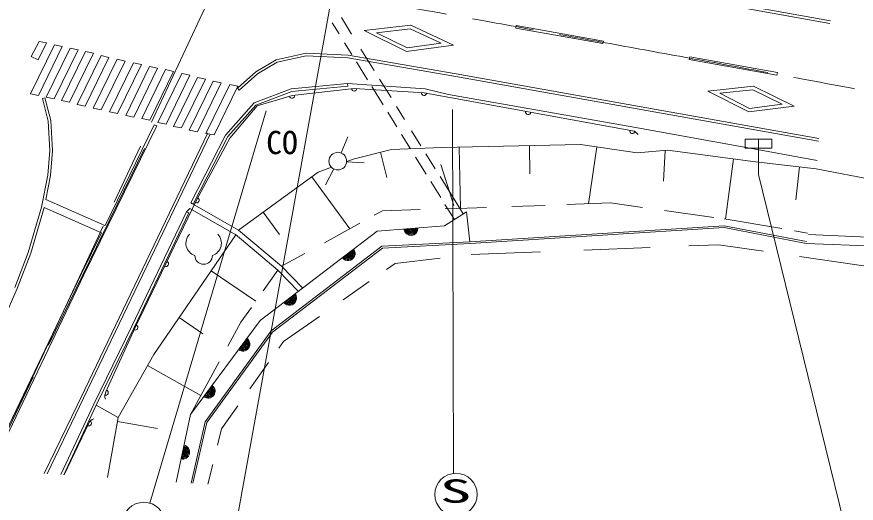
# Model space of a CAD drawing. Units: millimetres, scale not verified. Extents: x 40000 to 680000, y 20000 to 380000.
# Drawn here: x 457564 to 505124, y 260573 to 288136 of the extents above; entities that cross this region are included whole.
import ezdxf
from ezdxf.enums import TextEntityAlignment as Align

# ---------------------------------------------------------------- set-up
doc = ezdxf.new("R2010")
doc.units = ezdxf.units.MM
doc.header["$LTSCALE"] = 1000
doc.linetypes.add('CHAIN', pattern=[18.5, 12, -1.5, 3.5, -1.5])
for name, color, linetype, lineweight in [('M-BGD', 7, 'Continuous', 13), ('M-BMK', 2, 'CHAIN', 13), ('M-STR-HTXT', 7, 'Continuous', 13), ('M-STR-STRC', 7, 'Continuous', 13)]:
    doc.layers.add(name, color=color, linetype=linetype, lineweight=lineweight)
doc.styles.add('ＭＳ ゴシック', font='')
doc.styles.get('ＭＳ ゴシック').set_extended_font_data('MS Gothic')

msp = doc.modelspace()

# ---------------------------------------------------------------- linework, layer by layer
at = {"layer": 'M-BGD'}
for p, q in [((481938, 291673), (503633, 287755)), ((481965, 291820), (503660, 287903)), ((475822, 287167), (475434, 287790)), ((476533, 287159), (475954, 288090)), ((477250, 287357), (479889, 287653)), ((479645, 286178), (477250, 287357)), ((477952, 287235), (479856, 287448)), ((479856, 287448), (481605, 286636)), ((479889, 287653), (482315, 286527)), ((485833, 287489), (485859, 287637)), ((490775, 286614), (485833, 287489)), ((485859, 287637), (490801, 286762)), ((479679, 286384), (477952, 287235)), ((458334, 283777), (459692, 286555)), ((458379, 285879), (458823, 286738)), ((459251, 286664), (458774, 285696)), ((460143, 286453), (458792, 283685)), ((458823, 286738), (459251, 286664)), ((459228, 283579), (460586, 286357)), ((459692, 286555), (460143, 286453)), ((460586, 286357), (461037, 286254)), ((476551, 285992), (476133, 286665)), ((482315, 286527), (479645, 286178)), ((481605, 286636), (479679, 286384)), ((490801, 286762), (490775, 286614)), ((458774, 285696), (458379, 285879)), ((461037, 286254), (459685, 283487)), ((460096, 283398), (461454, 286176)), ((461905, 286073), (460553, 283305)), ((460979, 283158), (462337, 285936)), ((462788, 285833), (461437, 283066)), ((461454, 286176), (461905, 286073)), ((462337, 285936), (462788, 285833)), ((472256, 285706), (473953, 286079)), ((472312, 285564), (473966, 285928)), ((473953, 286079), (476336, 285965)), ((473966, 285928), (476320, 285815)), ((476336, 285965), (482462, 284906)), ((477821, 285084), (477061, 286307)), ((495668, 285721), (495694, 285869)), ((495694, 285869), (500655, 284978)), ((461885, 282954), (463243, 285732)), ((463695, 285629), (462343, 282862)), ((462816, 282752), (464174, 285530)), ((463243, 285732), (463695, 285629)), ((464626, 285427), (463274, 282660)), ((464174, 285530), (464626, 285427)), ((471111, 285020), (472256, 285706)), ((471200, 284899), (472312, 285564)), ((476320, 285815), (482436, 284758)), ((477432, 284572), (476806, 285581)), ((500628, 284831), (495668, 285721)), ((463735, 282548), (465092, 285326)), ((465544, 285223), (464192, 282455)), ((464641, 282364), (465999, 285142)), ((465092, 285326), (465544, 285223)), ((466451, 285039), (465099, 282272)), ((465564, 282146), (466922, 284924)), ((465999, 285142), (466451, 285039)), ((466922, 284924), (467374, 284821)), ((470064, 284083), (471111, 285020)), ((470164, 283971), (471200, 284899)), ((482462, 284906), (503007, 281236)), ((500655, 284978), (500628, 284831)), ((467374, 284821), (466022, 282054)), ((466441, 281927), (467798, 284705)), ((468250, 284603), (466898, 281835)), ((467339, 281717), (468697, 284495)), ((467798, 284705), (468250, 284603)), ((468697, 284495), (469148, 284392)), ((478772, 283553), (478118, 284606)), ((482436, 284758), (502981, 281088)), ((469148, 284392), (467796, 281624)), ((468284, 281530), (469642, 284308)), ((470093, 284205), (468741, 281438)), ((469642, 284308), (470093, 284205)), ((470164, 283971), (470064, 284083)), ((473104, 284048), (471014, 283259)), ((476296, 284356), (473104, 284048)), ((476311, 284206), (473139, 283901)), ((473157, 283674), (476683, 284080)), ((476311, 284206), (476296, 284356)), ((476296, 284356), (480701, 284049)), ((476683, 284080), (480640, 283826)), ((478316, 283150), (477678, 284178)), ((480701, 284049), (482019, 283723)), ((496716, 283925), (499299, 284211)), ((497404, 283800), (499263, 284006)), ((499263, 284006), (500930, 283186)), ((499299, 284211), (501614, 283072)), ((458792, 283685), (458334, 283777)), ((459015, 283515), (459160, 283552)), ((459342, 282227), (459015, 283515)), ((459491, 282250), (459160, 283552)), ((459685, 283487), (459228, 283579)), ((473139, 283901), (471101, 283131)), ((471184, 283089), (473157, 283674)), ((480640, 283826), (492443, 281674)), ((482019, 283723), (492524, 281889)), ((499044, 282741), (496716, 283925)), ((499080, 282948), (497404, 283800)), ((460553, 283305), (460096, 283398)), ((461437, 283066), (460979, 283158)), ((471014, 283259), (469394, 281429)), ((471101, 283131), (469519, 281344)), ((469636, 281263), (471184, 283089)), ((479538, 282320), (479082, 283053)), ((501614, 283072), (499044, 282741)), ((500930, 283186), (499080, 282948)), ((462343, 282862), (461885, 282954)), ((463274, 282660), (462816, 282752)), ((464192, 282455), (463735, 282548)), ((479095, 281895), (478580, 282724)), ((459441, 280562), (459342, 282227)), ((459591, 280560), (459491, 282250)), ((465099, 282272), (464641, 282364)), ((466022, 282054), (465564, 282146)), ((468390, 281554), (460976, 266111)), ((461369, 273522), (465491, 281956)), ((462563, 276307), (465356, 282022)), ((465356, 282022), (465491, 281956)), ((466898, 281835), (466441, 281927)), ((467796, 281624), (467339, 281717)), ((480462, 280831), (479935, 281680)), ((492524, 281889), (499505, 280613)), ((468525, 281489), (461111, 266046)), ((469394, 281429), (467428, 277595)), ((469519, 281344), (467562, 277527)), ((467749, 277744), (469636, 281263)), ((468741, 281438), (468284, 281530)), ((475944, 280418), (476329, 281340)), ((479871, 280646), (479358, 281472)), ((498841, 281198), (498841, 280698)), ((498841, 281198), (500341, 281198)), ((499591, 281198), (499591, 279198)), ((500341, 281198), (500341, 280698)), ((459359, 269521), (464799, 280682)), ((476621, 280067), (478799, 280622)), ((478799, 280622), (481652, 280730)), ((481652, 280730), (489508, 280903)), ((482711, 277275), (482635, 280752)), ((486640, 279237), (486605, 280839)), ((489508, 280903), (492720, 280428)), ((489959, 277541), (490436, 280765)), ((498841, 280698), (500341, 280698)), ((499505, 280613), (502919, 279988)), ((459325, 279156), (459441, 280562)), ((459474, 279135), (459591, 280560)), ((478534, 279026), (478168, 280461)), ((480756, 279221), (480154, 280190)), ((481270, 279529), (480748, 280371)), ((492720, 280428), (494424, 280571)), ((494213, 278819), (494299, 280560)), ((494424, 280571), (499415, 279915)), ((476250, 279921), (477247, 279851)), ((476262, 279933), (476621, 280067)), ((482330, 277435), (481587, 279775)), ((497724, 276671), (498172, 280078)), ((499415, 279915), (502853, 279519)), ((470128, 276047), (474648, 279327)), ((474648, 279327), (475393, 279607)), ((475522, 279512), (475064, 278623)), ((501701, 277758), (501917, 279627)), ((530546, 274250), (502853, 279519)), ((458967, 277353), (459325, 279156)), ((459205, 277779), (459474, 279135)), ((476427, 276121), (474289, 279067)), ((481582, 277890), (481015, 278803)), ((482861, 276968), (481549, 279080)), ((462560, 276302), (459205, 277779)), ((458216, 274784), (458967, 277353)), ((458358, 274736), (459116, 277327)), ((462363, 275897), (459116, 277327)), ((464275, 270529), (467749, 277744)), ((467374, 277273), (467179, 277091)), ((467374, 277273), (469979, 275787)), ((467428, 277595), (467523, 277534)), ((467523, 277534), (470128, 276047)), ((482355, 276645), (481820, 277507)), ((481839, 277251), (483081, 277288)), ((483081, 277288), (484172, 277328)), ((485618, 277382), (487502, 277451)), ((488735, 277496), (491205, 277587)), ((491205, 277587), (493023, 277332)), ((467179, 277091), (464087, 270597)), ((467315, 277027), (464222, 270532)), ((467179, 277091), (467315, 277027)), ((472443, 275798), (471526, 277062)), ((477820, 276887), (478291, 277146)), ((478291, 277146), (480415, 277209)), ((481802, 276292), (483048, 277088)), ((483048, 277088), (483240, 275385)), ((494270, 277158), (497060, 276766)), ((474992, 275333), (476994, 276433)), ((497646, 276684), (500912, 276130)), ((461234, 273588), (462362, 275896)), ((470128, 276047), (472562, 273997)), ((471355, 270921), (477989, 275984)), ((471355, 270921), (477989, 275984)), ((477989, 275984), (481802, 276292)), ((477989, 275984), (481802, 276292)), ((497646, 276292), (483240, 275385)), ((497639, 276191), (483246, 275285)), ((502281, 275297), (497639, 276191)), ((502300, 275395), (497646, 276292)), ((501621, 276010), (502373, 275883)), ((469979, 275787), (465333, 269007)), ((469935, 275818), (472357, 273778)), ((483241, 275385), (478246, 275130)), ((515349, 275265), (502412, 275792)), ((478246, 275130), (471973, 270342)), ((478282, 275031), (472045, 270271)), ((483246, 275285), (478282, 275031)), ((489685, 274914), (493454, 275066)), ((495638, 275154), (497315, 275221)), ((497315, 275221), (499872, 274851)), ((515276, 274770), (502281, 275297)), ((457447, 272790), (458216, 274784)), ((457585, 272734), (458358, 274736)), ((472562, 273997), (473883, 274723)), ((479001, 274153), (481545, 274451)), ((483315, 274658), (487227, 274815)), ((501904, 274557), (507328, 273771)), ((472562, 273997), (473765, 272760)), ((478518, 273816), (479001, 274153)), ((455906, 262468), (461234, 273588)), ((456067, 262457), (461369, 273522)), ((471099, 272014), (468578, 273742)), ((471520, 272604), (472357, 273778)), ((472357, 273778), (473524, 272576)), ((476053, 272095), (477534, 273129)), ((456819, 270955), (457585, 272734)), ((470261, 270841), (470854, 271671)), ((468107, 270171), (466762, 271092)), ((472679, 269740), (474710, 271157)), ((467414, 265592), (471355, 270921)), ((467414, 265592), (471355, 270921)), ((469522, 269478), (470261, 270841)), ((464087, 270597), (461928, 266188)), ((464222, 270532), (462063, 266123)), ((462599, 266845), (464275, 270529)), ((471973, 270342), (468233, 265189)), ((472045, 270271), (468326, 265147)), ((472406, 269356), (472679, 269740)), ((465333, 269007), (463311, 265431)), ((467999, 266671), (464978, 268379)), ((467414, 265592), (469035, 268581)), ((470772, 267060), (471824, 268539)), ((455978, 262463), (458490, 267708)), ((460976, 266111), (459122, 262257)), ((461111, 266046), (459283, 262246)), ((461928, 266188), (460065, 262195)), ((462064, 266125), (460226, 262184)), ((463311, 265431), (462063, 266123)), ((469157, 264792), (470084, 266094)), ((463311, 265431), (462708, 262022)), ((466588, 261767), (467414, 265592)), ((466588, 261767), (467414, 265592)), ((460257, 262182), (461641, 265101)), ((465544, 264801), (463270, 265203)), ((468233, 265189), (467436, 261712)), ((468326, 265147), (467537, 261705)), ((468932, 263868), (469157, 264792)), ((468394, 261649), (468667, 262773))]:
    msp.add_line(p, q, dxfattribs=at)
msp.add_circle((475751, 279956), 500, dxfattribs=at)
for centre, radius, start, end in [((476683, 284080), 150, 186.5576, 356.3378), ((473157, 283674), 150, 196.5361, 6.5576), ((480640, 283826), 150, 176.3378, 349.6636), ((486541, 282750), 150, 169.6636, 349.6636), ((492443, 281674), 150, 169.6636, 349.6636), ((492353, 281182), 500, 34.6636, 79.6636), ((467749, 277744), 150, 244.2913, 61.8057), ((479896, 276138), 400, 184.611, 4.611), ((479896, 276138), 400, 184.611, 4.611), ((479896, 276138), 350, 184.611, 4.611), ((479896, 276138), 300, 184.611, 4.611), ((479896, 276138), 250, 184.611, 4.611), ((479896, 276138), 200, 184.611, 4.611), ((479896, 276138), 150, 184.611, 4.611), ((479896, 276138), 100, 184.611, 4.611), ((479896, 276138), 50, 184.611, 4.611), ((467873, 275306), 727, 135.7958, 252.2769), ((468430, 275306), 727, 287.7231, 44.2042), ((476331, 274718), 400, 217.3552, 37.3552), ((476331, 274718), 400, 217.3552, 37.3552), ((476331, 274718), 350, 217.3552, 37.3552), ((476331, 274718), 300, 217.3552, 37.3552), ((468151, 274613), 500, 180.0001, 359.9999), ((476331, 274718), 250, 217.3552, 37.3552), ((476331, 274718), 200, 217.3552, 37.3552), ((476331, 274718), 150, 217.3552, 37.3552), ((476331, 274718), 100, 217.3552, 37.3552), ((476331, 274718), 50, 217.3552, 37.3552), ((466012, 274136), 150, 244.2913, 64.2913), ((473014, 272186), 400, 217.3552, 37.3552), ((473014, 272186), 400, 217.3552, 37.3552), ((473014, 272186), 350, 217.3552, 37.3552), ((473014, 272186), 300, 217.3552, 37.3552), ((473014, 272186), 250, 217.3552, 37.3552), ((473014, 272186), 200, 217.3552, 37.3552), ((473014, 272186), 150, 217.3552, 37.3552), ((473014, 272186), 100, 217.3552, 37.3552), ((473014, 272186), 50, 217.3552, 37.3552), ((464275, 270529), 150, 245.5402, 64.2913), ((470370, 269588), 400, 233.513, 53.513), ((470370, 269588), 400, 233.513, 53.513), ((470370, 269588), 350, 233.513, 53.513), ((470370, 269588), 300, 233.513, 53.513), ((470370, 269588), 250, 233.513, 53.513), ((470370, 269588), 200, 233.513, 53.513), ((470370, 269588), 150, 233.513, 53.513), ((470370, 269588), 100, 233.513, 53.513), ((470370, 269588), 50, 233.513, 53.513), ((462599, 266845), 150, 245.5402, 65.5402), ((463055, 266638), 500, 155.5402, 200.5402), ((468399, 266924), 400, 233.513, 53.513), ((468399, 266924), 400, 233.513, 53.513), ((468399, 266924), 350, 233.513, 53.513), ((468399, 266924), 300, 233.513, 53.513), ((468399, 266924), 250, 233.513, 53.513), ((468399, 266924), 200, 233.513, 53.513), ((468399, 266924), 150, 233.513, 53.513), ((468399, 266924), 100, 233.513, 53.513), ((468399, 266924), 50, 233.513, 53.513), ((461641, 265101), 150, 244.6373, 64.6373), ((462093, 264887), 500, 109.6373, 154.6373), ((466956, 263470), 400, 257.8193, 77.8193), ((466956, 263470), 400, 257.8193, 77.8193), ((466956, 263470), 350, 257.8193, 77.8193), ((466956, 263470), 300, 257.8193, 77.8193), ((466956, 263470), 250, 257.8193, 77.8193), ((466956, 263470), 200, 257.8193, 77.8193), ((466956, 263470), 150, 257.8193, 77.8193), ((466956, 263470), 100, 257.8193, 77.8193), ((466956, 263470), 50, 257.8193, 77.8193)]:
    msp.add_arc(centre, radius, start, end, dxfattribs=at)
at = {"layer": 'M-BMK'}
msp.add_line((457380, 265392), (469111, 290537), dxfattribs=at)
msp.add_open_spline([(470102, 290385), (474790, 289552), (479478, 288720), (484165, 287879), (490153, 286805), (496138, 285717), (502119, 284602), (508938, 283331), (515750, 282026), (522568, 280754), (531516, 279086), (540475, 277476), (549429, 275838), (555122, 274797), (560812, 273745), (566503, 272693)], degree=3, knots=[0, 0, 0, 0, 1, 1, 1, 2, 2, 2, 3, 3, 3, 4, 4, 4, 5, 5, 5, 5], dxfattribs=at)
at = {"layer": 'M-STR-HTXT'}
msp.add_line((475418, 289367), (468557, 251480), dxfattribs=at)
at = {"layer": 'M-STR-STRC'}
for p, q in [((465098, 260575), (471691, 282810)), ((482301, 262260), (482241, 282885)), ((506933, 249309), (499591, 279198))]:
    msp.add_line(p, q, dxfattribs=at)
for centre in [(482445, 261069), (464758, 259424)]:
    msp.add_circle(centre, 1200, dxfattribs=at)

# ---------------------------------------------------------------- texts
at = {"layer": 'M-BGD', "style": 'ＭＳ ゴシック'}
msp.add_text('CO', height=1320, dxfattribs=at).set_placement((471694, 279956), align=Align.BOTTOM_LEFT)
at = {"layer": 'M-STR-STRC', "style": 'ＭＳ ゴシック', "width": 2}
msp.add_text('S', height=1320, dxfattribs=at).set_placement((481527, 260206), align=Align.BOTTOM_LEFT)

doc.saveas('drawing.dxf')
